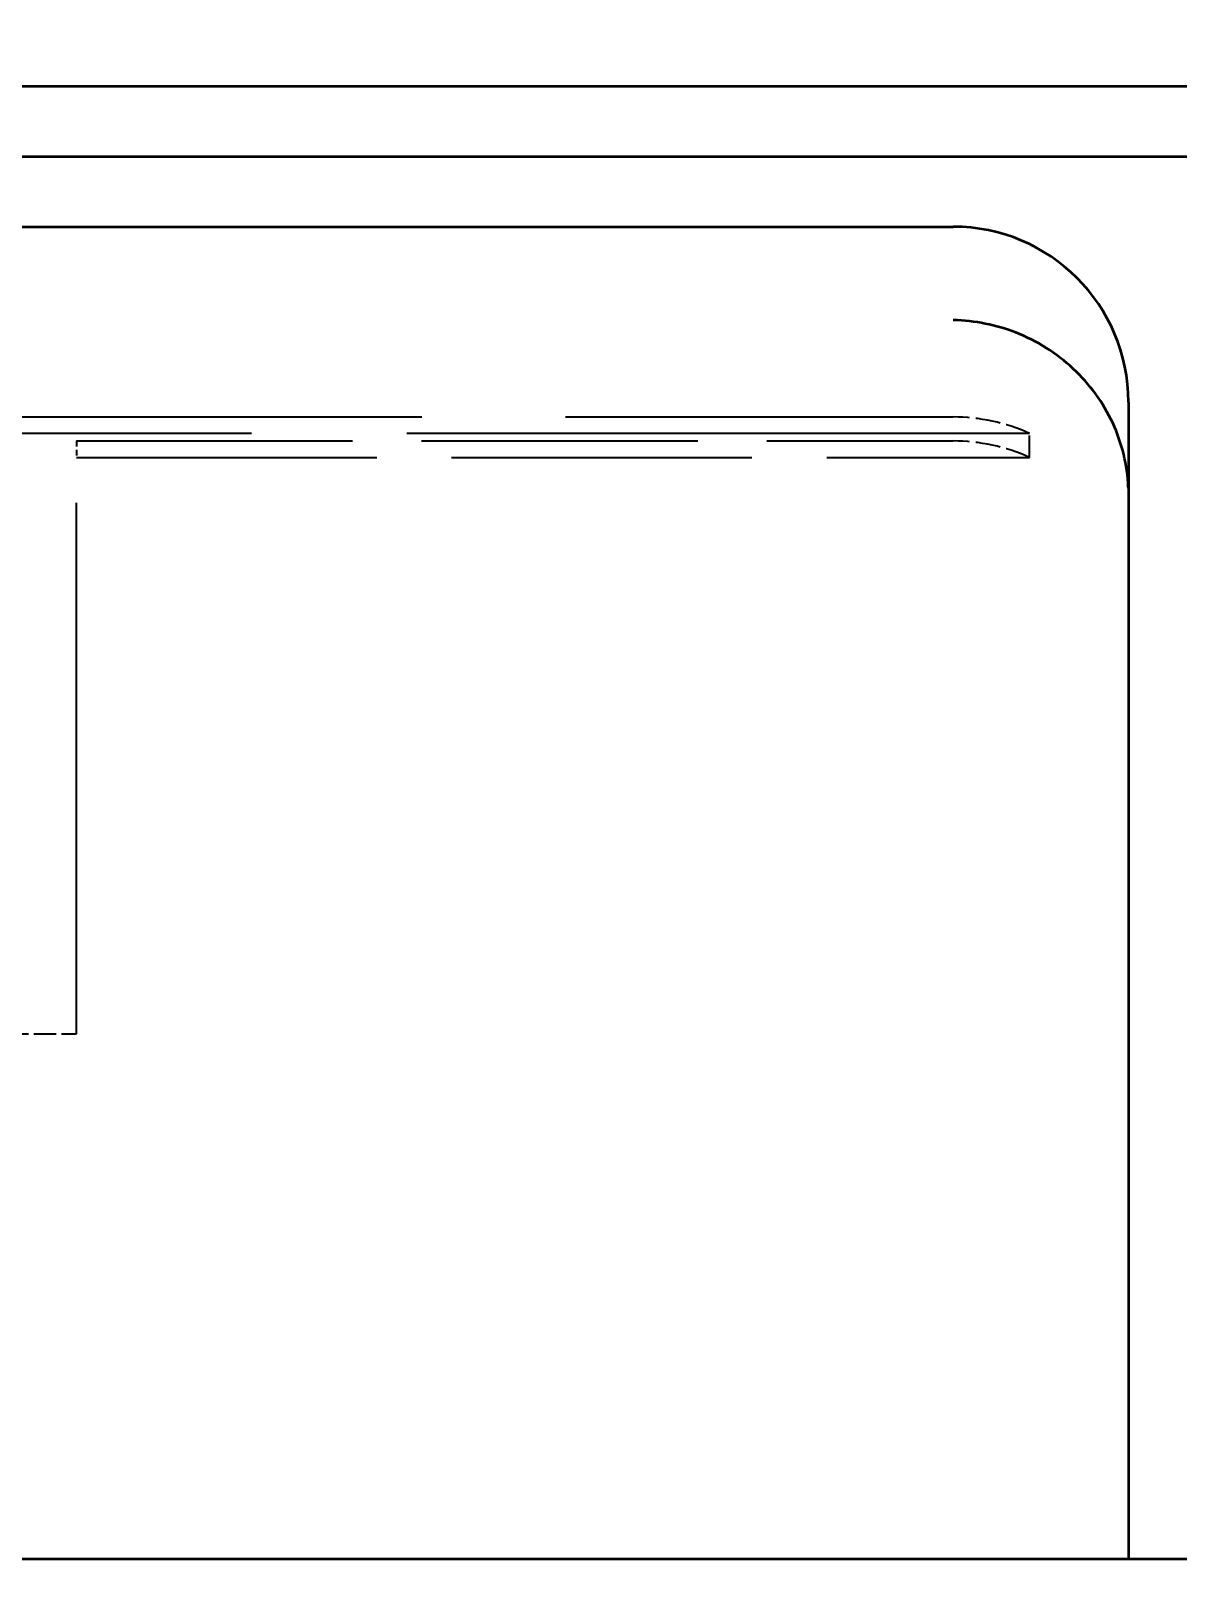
# Model space of a CAD drawing. Header units: millimetres. Extents: x 200 to 5740, y 200 to 4000.
# Drawn here: x 4272.99 to 4305.69, y 1929.16 to 1973.58 of the extents above; entities that cross this region are included whole.
import ezdxf

# ---------------------------------------------------------------- set-up
doc = ezdxf.new("R2010")
doc.units = ezdxf.units.MM
doc.header["$LTSCALE"] = 20
doc.linetypes.add('DASHED', pattern=[0.2067, 0.1654, -0.0413])
for name, color, linetype, lineweight in [('可見 (ISO)', 7, 'Continuous', 35), ('標註 (ISO)', 7, 'Continuous', 18), ('隱藏 (ISO)', 7, 'DASHED', 25)]:
    doc.layers.add(name, color=color, linetype=linetype, lineweight=lineweight)
doc.styles.add('註記文字 (JIS)', font='kaiu.ttf')
doc.dimstyles.new('預設 (JIS)', dxfattribs={"dimscale": 20, "dimtxt": 3, "dimasz": 3, "dimexe": 2, "dimexo": 1, "dimgap": 0.8, "dimtad": 1, "dimrnd": 1e-08, "dimdsep": 46, "dimtxsty": '註記文字 (JIS)', "dimblk": 'Filled-1', "dimcen": 0.09, "dimdle": 10, "dimclrd": 256, "dimclre": 256, "dimclrt": 256, "dimadec": 0, "dimazin": 2, "dimtfac": 0.833333, "dimtmove": 0, "dimatfit": 3, "dimfxl": 0, "dimtolj": 1, "dimtzin": 0, "dimlwd": -1, "dimlwe": -1, "dimarcsym": 0})

# ---------------------------------------------------------------- blocks, each defined once
blk = doc.blocks.new('Filled-1')
at = {"color": 0}
for p, q in [((0, 0), (-1, 0.16667)), ((-1, 0.16667), (-1, -0.16667)), ((-1, 0), (0, 0)), ((-1, -0.16667), (0, 0))]:
    blk.add_line(p, q, dxfattribs=at)
at = {"color": 0, "flags": 128}
blk.add_lwpolyline([(-1, -0.16667), (0, 0)], dxfattribs=at)
at = {"color": 0}
blk.add_solid([(-1, -0.16667), (0, 0), (-1, 0.16667), (-1, -0.16667)], dxfattribs=at)
blk = doc.blocks.new('*D40')
at = {"layer": 'Defpoints', "color": 0}
for p in [(3955.283, 2448.006), (4476.873, 2448.006), (4342.783, 958.006)]:
    blk.add_point(p, dxfattribs=at)
at = {"layer": '標註 (ISO)'}
for p, q in [((3975.283, 2448.006), (4516.873, 2448.006)), ((4476.873, 1018.006), (4476.873, 2388.006)), ((4362.783, 958.006), (4516.873, 958.006))]:
    blk.add_line(p, q, dxfattribs=at)
at = {"layer": '標註 (ISO)', "xscale": 60, "yscale": 60, "zscale": 60}
for p, rotation in [((4476.873, 2448.006), 90), ((4476.873, 958.006), 270)]:
    blk.add_blockref('Filled-1', p, dxfattribs=dict(at, rotation=rotation))
at = {"layer": '標註 (ISO)', "insert": (4396.895, 1625.603), "char_height": 60, "attachment_point": 1, "rotation": 90, "style": '註記文字 (JIS)'}
blk.add_mtext('\\A1;1490', dxfattribs=at)

msp = doc.modelspace()

# ---------------------------------------------------------------- linework, layer by layer
at = {"layer": '可見 (ISO)'}
for p, q in [((4330.283, 1972.006), (3760.283, 1972.006)), ((3760.283, 1970.006), (4330.283, 1970.006)), ((4247.283, 1968.006), (4299.283, 1968.006)), ((4304.283, 1963.006), (4304.283, 1960.387)), ((4304.283, 1960.387), (4304.283, 1930.006)), ((4326.283, 1930.006), (3764.283, 1930.006))]:
    msp.add_line(p, q, dxfattribs=at)
msp.add_arc((4299.283, 1963.006), 5, 0, 90, dxfattribs=at)
msp.add_open_spline([(4304.28, 1960.578), (4304.255, 1961.208), (4304.104, 1961.83), (4303.566, 1962.988), (4303.185, 1963.513), (4302.238, 1964.396), (4301.681, 1964.746), (4300.506, 1965.206), (4299.903, 1965.326), (4299.291, 1965.339), (4299.287, 1965.339), (4299.283, 1965.339)], degree=3, knots=[0, 0, 0, 0, 0.1948001, 0.1948001, 0.3899729, 0.3899729, 0.5857207, 0.5857207, 0.7687028, 0.7687028, 0.7698178, 0.7698178, 0.7698178, 0.7698178], dxfattribs=at)
msp.add_open_spline([(4304.28, 1960.578), (4304.282, 1960.515), (4304.283, 1960.447), (4304.283, 1960.387)], degree=3, dxfattribs=at)
at = {"layer": '隱藏 (ISO)', "ltscale": 4.952111}
msp.add_line((4247.283, 1962.579), (4299.283, 1962.579), dxfattribs=at)
at = {"layer": '隱藏 (ISO)', "ltscale": 5.36723}
msp.add_line((4301.463, 1962.109), (4245.104, 1962.109), dxfattribs=at)
at = {"layer": '隱藏 (ISO)', "ltscale": 0.19037}
for p, q in [((4301.463, 1961.425), (4301.463, 1962.109)), ((4272.283, 1944.988), (4274.283, 1944.988))]:
    msp.add_line(p, q, dxfattribs=at)
at = {"layer": '隱藏 (ISO)', "ltscale": 2.380771}
msp.add_line((4274.283, 1961.895), (4299.283, 1961.895), dxfattribs=at)
at = {"layer": '隱藏 (ISO)', "ltscale": 0.047517}
msp.add_line((4274.283, 1961.895), (4274.283, 1961.425), dxfattribs=at)
at = {"layer": '隱藏 (ISO)', "ltscale": 2.58833}
msp.add_line((4274.283, 1961.425), (4301.463, 1961.425), dxfattribs=at)
at = {"layer": '隱藏 (ISO)', "ltscale": 4.576551}
msp.add_line((4274.283, 1944.988), (4274.283, 1961.425), dxfattribs=at)
at = {"layer": '隱藏 (ISO)', "ltscale": 0.214667}
for centre, major_axis, start_param, end_param in [((4299.283, 1957.88), (-5, 0), 4.261362, 4.712389), ((4299.283, 1957.196), (5, 0), 1.11977, 1.570796)]:
    msp.add_ellipse(centre, major_axis=major_axis, ratio=0.939693, start_param=start_param, end_param=end_param, dxfattribs=at)

# ---------------------------------------------------------------- dimensions: what is measured, and where the dimension line sits
at = {"layer": '標註 (ISO)'}
dim = msp.add_linear_dim(base=(4476.873, 2448.006), p1=(4342.783, 958.006), p2=(3955.283, 2448.006), angle=90, dimstyle='預設 (JIS)', override={"dimgap": 0.8, "dimdec": 2, "dimtol": 0, "dimlim": 0, "dimtp": 0, "dimtm": 0, "dimtdec": 2, "dimtofl": 0, "dimatfit": 1}, dxfattribs=at)
dim.commit()
dim.dimension.update_dxf_attribs({"geometry": '*D40', "text_midpoint": (4476.873, 1703.006), "dimtype": 160})

doc.saveas('drawing.dxf')
